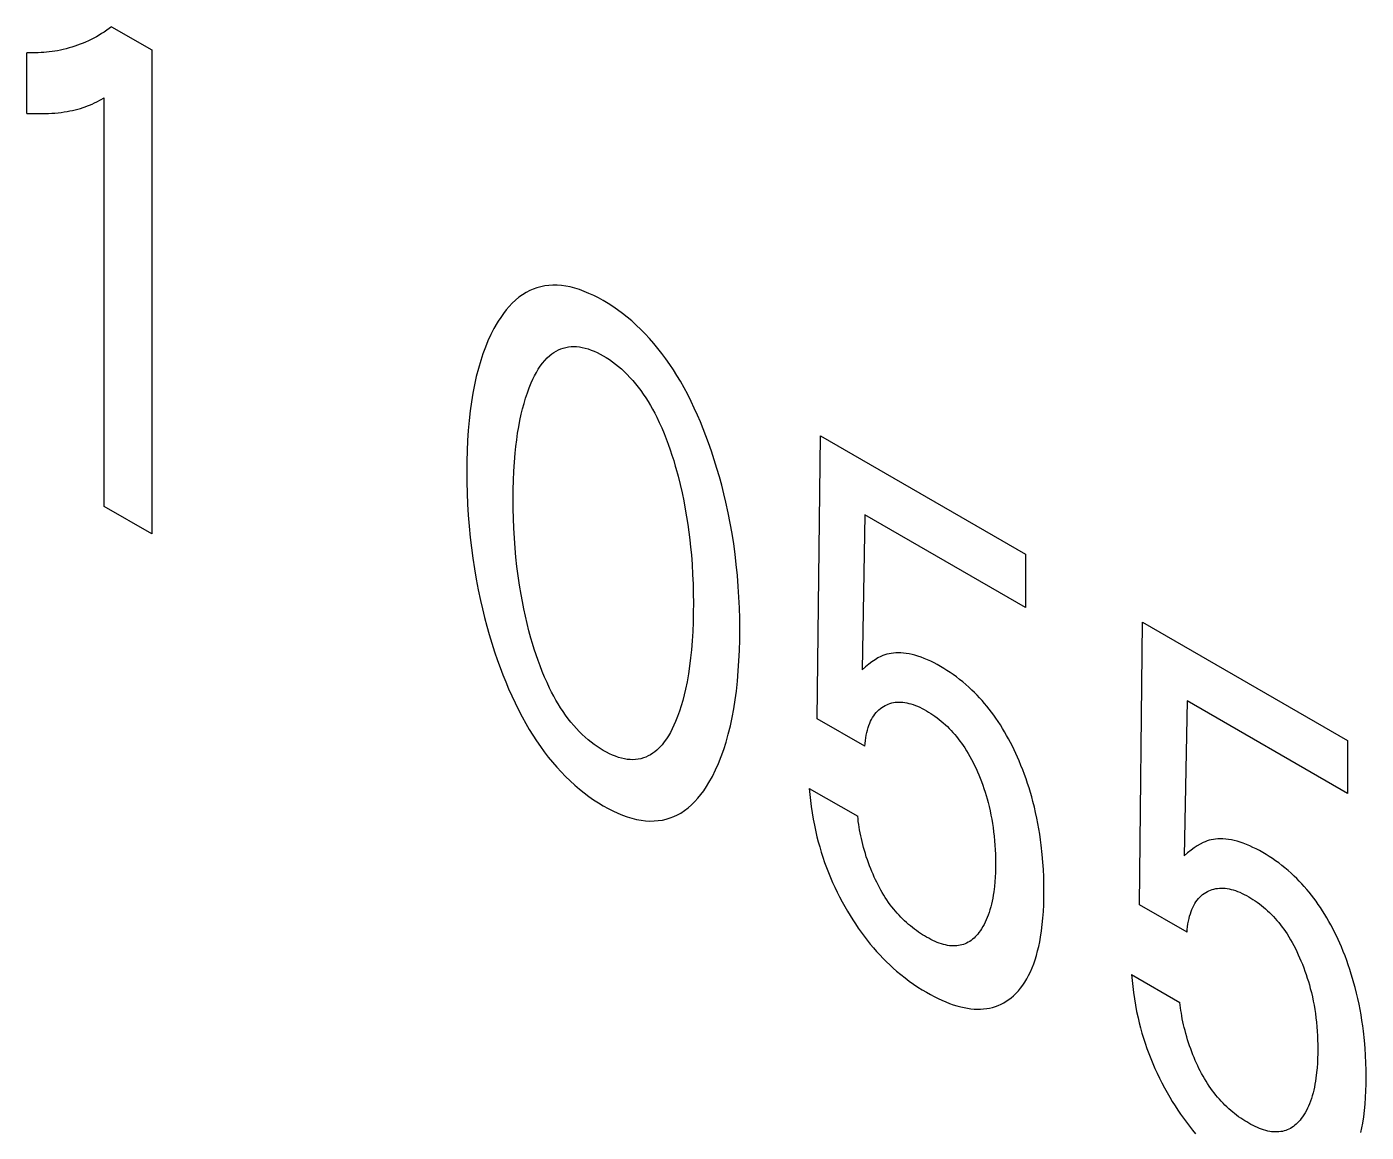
# Model space of a CAD drawing. Extents: x 0 to 420, y 0 to 297.
# Drawn here: x 169.12 to 172.94, y 154.19 to 157.342 of the extents above; entities that cross this region are included whole.
import ezdxf

# ---------------------------------------------------------------- set-up
doc = ezdxf.new("R2010")
doc.units = 0
doc.header["$LTSCALE"] = 23.1
doc.layers.add('40000_ISO', color=7, linetype='CONTINUOUS')

msp = doc.modelspace()

# ---------------------------------------------------------------- linework, layer by layer
at = {"layer": '40000_ISO', "color": 7, "linetype": 'CONTINUOUS'}
for p, q in [((169.3265, 157.3183), (169.3191, 157.314)), ((169.3338, 157.3228), (169.3265, 157.3183)), ((169.3411, 157.3274), (169.3338, 157.3228)), ((169.3482, 157.3322), (169.3411, 157.3274)), ((169.3553, 157.3371), (169.3482, 157.3322)), ((169.3622, 157.3423), (169.3553, 157.3371)), ((169.3622, 157.3423), (169.4767, 157.2762)), ((169.2327, 157.2796), (169.2244, 157.2776)), ((169.2409, 157.2818), (169.2327, 157.2796)), ((169.249, 157.2842), (169.2409, 157.2818)), ((169.257, 157.2867), (169.249, 157.2842)), ((169.265, 157.2895), (169.257, 157.2867)), ((169.2728, 157.2924), (169.265, 157.2895)), ((169.2806, 157.2955), (169.2728, 157.2924)), ((169.2882, 157.2987), (169.2806, 157.2955)), ((169.2961, 157.3023), (169.2882, 157.2987)), ((169.3038, 157.306), (169.2961, 157.3023)), ((169.3115, 157.3099), (169.3038, 157.306)), ((169.3191, 157.314), (169.3115, 157.3099)), ((169.1203, 157.0953), (169.1203, 157.2684)), ((169.1286, 157.2682), (169.1203, 157.2684)), ((169.1367, 157.268), (169.1286, 157.2682)), ((169.1449, 157.2681), (169.1367, 157.268)), ((169.1529, 157.2683), (169.1449, 157.2681)), ((169.1609, 157.2686), (169.1529, 157.2683)), ((169.1689, 157.2691), (169.1609, 157.2686)), ((169.1767, 157.2698), (169.1689, 157.2691)), ((169.1846, 157.2707), (169.1767, 157.2698)), ((169.1923, 157.2717), (169.1846, 157.2707)), ((169.2, 157.2728), (169.1923, 157.2717)), ((169.2076, 157.2741), (169.2, 157.2728)), ((169.2161, 157.2758), (169.2076, 157.2741)), ((169.2244, 157.2776), (169.2161, 157.2758)), ((169.4767, 157.2762), (169.4767, 155.896)), ((169.3131, 157.125), (169.3197, 157.1283)), ((169.3197, 157.1283), (169.3307, 157.1339)), ((169.3307, 157.1339), (169.3414, 157.1398)), ((169.3414, 155.9741), (169.3414, 157.1398)), ((169.1203, 157.0953), (169.1308, 157.095)), ((169.1308, 157.095), (169.1412, 157.0947)), ((169.1412, 157.0947), (169.1515, 157.0946)), ((169.1515, 157.0946), (169.1619, 157.0947)), ((169.1619, 157.0947), (169.1721, 157.0949)), ((169.1721, 157.0949), (169.1823, 157.0952)), ((169.1823, 157.0952), (169.1914, 157.0957)), ((169.1914, 157.0957), (169.2004, 157.0964)), ((169.2004, 157.0964), (169.2094, 157.0972)), ((169.2094, 157.0972), (169.2183, 157.0982)), ((169.2183, 157.0982), (169.2271, 157.0994)), ((169.2271, 157.0994), (169.2358, 157.1008)), ((169.2358, 157.1008), (169.2434, 157.1022)), ((169.2434, 157.1022), (169.251, 157.1038)), ((169.251, 157.1038), (169.2586, 157.1056)), ((169.2586, 157.1056), (169.266, 157.1075)), ((169.266, 157.1075), (169.2734, 157.1096)), ((169.2734, 157.1096), (169.2806, 157.112)), ((169.2806, 157.112), (169.287, 157.1142)), ((169.287, 157.1142), (169.2933, 157.1165)), ((169.2933, 157.1165), (169.2995, 157.119)), ((169.2995, 157.119), (169.3063, 157.1219)), ((169.3063, 157.1219), (169.3131, 157.125)), ((170.5646, 156.5944), (170.5544, 156.59)), ((170.5751, 156.5981), (170.5646, 156.5944)), ((170.5859, 156.601), (170.5751, 156.5981)), ((170.5971, 156.6033), (170.5859, 156.601)), ((170.6085, 156.6048), (170.5971, 156.6033)), ((170.6203, 156.6056), (170.6085, 156.6048)), ((170.6323, 156.6055), (170.6203, 156.6056)), ((170.6446, 156.6046), (170.6323, 156.6055)), ((170.6573, 156.6029), (170.6446, 156.6046)), ((170.6701, 156.6003), (170.6573, 156.6029)), ((170.6832, 156.5969), (170.6701, 156.6003)), ((170.6964, 156.5928), (170.6832, 156.5969)), ((170.7098, 156.5879), (170.6964, 156.5928)), ((170.5047, 156.5544), (170.4958, 156.545)), ((170.514, 156.5631), (170.5047, 156.5544)), ((170.5237, 156.5711), (170.514, 156.5631)), ((170.5339, 156.5784), (170.5237, 156.5711)), ((170.5447, 156.5849), (170.5339, 156.5784)), ((170.5544, 156.59), (170.5447, 156.5849)), ((170.7233, 156.5822), (170.7098, 156.5879)), ((170.7369, 156.5759), (170.7233, 156.5822)), ((170.7505, 156.569), (170.7369, 156.5759)), ((170.7641, 156.5614), (170.7505, 156.569)), ((170.7778, 156.5532), (170.7641, 156.5614)), ((170.4793, 156.5246), (170.4716, 156.5137)), ((170.4873, 156.5351), (170.4793, 156.5246)), ((170.4958, 156.545), (170.4873, 156.5351)), ((170.7914, 156.5444), (170.7778, 156.5532)), ((170.805, 156.5351), (170.7914, 156.5444)), ((170.8186, 156.5251), (170.805, 156.5351)), ((170.832, 156.5145), (170.8186, 156.5251)), ((170.4523, 156.4816), (170.4435, 156.4645)), ((170.4616, 156.498), (170.4523, 156.4816)), ((170.4643, 156.5024), (170.4616, 156.498)), ((170.4716, 156.5137), (170.4643, 156.5024)), ((170.8452, 156.5034), (170.832, 156.5145)), ((170.8583, 156.4917), (170.8452, 156.5034)), ((170.8712, 156.4793), (170.8583, 156.4917)), ((170.8839, 156.4664), (170.8712, 156.4793)), ((170.4354, 156.4468), (170.4279, 156.4285)), ((170.4435, 156.4645), (170.4354, 156.4468)), ((170.8962, 156.4531), (170.8839, 156.4664)), ((170.9083, 156.4393), (170.8962, 156.4531)), ((170.92, 156.425), (170.9083, 156.4393)), ((170.421, 156.4097), (170.4146, 156.3903)), ((170.4279, 156.4285), (170.421, 156.4097)), ((170.6043, 156.3982), (170.6118, 156.405)), ((170.6118, 156.405), (170.6175, 156.4095)), ((170.6175, 156.4095), (170.6236, 156.4137)), ((170.6236, 156.4137), (170.6298, 156.4175)), ((170.6298, 156.4175), (170.6363, 156.4209)), ((170.6363, 156.4209), (170.6431, 156.4238)), ((170.6431, 156.4238), (170.6501, 156.4263)), ((170.6501, 156.4263), (170.6573, 156.4282)), ((170.6573, 156.4282), (170.6647, 156.4296)), ((170.6647, 156.4296), (170.6724, 156.4304)), ((170.6724, 156.4304), (170.6802, 156.4307)), ((170.6802, 156.4307), (170.688, 156.4304)), ((170.688, 156.4304), (170.696, 156.4295)), ((170.696, 156.4295), (170.7042, 156.428)), ((170.7042, 156.428), (170.7125, 156.4261)), ((170.7125, 156.4261), (170.7209, 156.4236)), ((170.7209, 156.4236), (170.7294, 156.4206)), ((170.7294, 156.4206), (170.738, 156.4172)), ((170.738, 156.4172), (170.7467, 156.4132)), ((170.7467, 156.4132), (170.7554, 156.4088)), ((170.7554, 156.4088), (170.7641, 156.404)), ((170.7641, 156.404), (170.7728, 156.3988)), ((170.9315, 156.4102), (170.92, 156.425)), ((170.9427, 156.3951), (170.9315, 156.4102)), ((170.408, 156.3678), (170.4021, 156.3448)), ((170.4146, 156.3903), (170.408, 156.3678)), ((170.5733, 156.3566), (170.5788, 156.3658)), ((170.5788, 156.3658), (170.5846, 156.3747)), ((170.5846, 156.3747), (170.5908, 156.383)), ((170.5908, 156.383), (170.5974, 156.3909)), ((170.5974, 156.3909), (170.6043, 156.3982)), ((170.7728, 156.3988), (170.7815, 156.3931)), ((170.7815, 156.3931), (170.7902, 156.3871)), ((170.7902, 156.3871), (170.7988, 156.3806)), ((170.7988, 156.3806), (170.8073, 156.3737)), ((170.8073, 156.3737), (170.8157, 156.3665)), ((170.8157, 156.3665), (170.824, 156.3589)), ((170.9535, 156.3796), (170.9427, 156.3951)), ((170.964, 156.3638), (170.9535, 156.3796)), ((170.9741, 156.3477), (170.964, 156.3638)), ((170.4021, 156.3448), (170.3969, 156.3212)), ((170.553, 156.3128), (170.5587, 156.3268)), ((170.5587, 156.3268), (170.5633, 156.337)), ((170.5633, 156.337), (170.5682, 156.347)), ((170.5682, 156.347), (170.5733, 156.3566)), ((170.824, 156.3589), (170.8322, 156.3509)), ((170.8322, 156.3509), (170.8402, 156.3425)), ((170.8402, 156.3425), (170.848, 156.3338)), ((170.848, 156.3338), (170.8559, 156.3245)), ((170.8559, 156.3245), (170.8635, 156.3148)), ((170.9839, 156.3314), (170.9741, 156.3477)), ((170.9946, 156.3125), (170.9839, 156.3314)), ((170.3922, 156.2971), (170.3882, 156.2725)), ((170.3969, 156.3212), (170.3922, 156.2971)), ((170.5427, 156.2836), (170.5476, 156.2984)), ((170.5476, 156.2984), (170.553, 156.3128)), ((170.8635, 156.3148), (170.871, 156.3048)), ((170.871, 156.3048), (170.8782, 156.2946)), ((170.8782, 156.2946), (170.8851, 156.2841)), ((171.0048, 156.2934), (170.9946, 156.3125)), ((171.0145, 156.2741), (171.0048, 156.2934)), ((170.3882, 156.2725), (170.3848, 156.2475)), ((170.5301, 156.2372), (170.5339, 156.253)), ((170.5339, 156.253), (170.5381, 156.2685)), ((170.5381, 156.2685), (170.5427, 156.2836)), ((170.8851, 156.2841), (170.8919, 156.2734)), ((170.8919, 156.2734), (170.8984, 156.2625)), ((170.8984, 156.2625), (170.9047, 156.2515)), ((170.9047, 156.2515), (170.9107, 156.2403)), ((171.0237, 156.2547), (171.0145, 156.2741)), ((171.0326, 156.2351), (171.0237, 156.2547)), ((170.3816, 156.2196), (170.3791, 156.1912)), ((170.3848, 156.2475), (170.3816, 156.2196)), ((170.5229, 156.2016), (170.5263, 156.2196)), ((170.5263, 156.2196), (170.5301, 156.2372)), ((170.9107, 156.2403), (170.9165, 156.2291)), ((170.9165, 156.2291), (170.9239, 156.2138)), ((170.9239, 156.2138), (170.9309, 156.1984)), ((171.041, 156.2155), (171.0326, 156.2351)), ((171.049, 156.1957), (171.041, 156.2155)), ((170.3791, 156.1912), (170.3772, 156.1624)), ((170.5172, 156.1647), (170.5199, 156.1833)), ((170.5199, 156.1833), (170.5229, 156.2016)), ((170.9309, 156.1984), (170.9374, 156.1829)), ((170.9374, 156.1829), (170.9436, 156.1674)), ((171.0567, 156.1759), (171.049, 156.1957)), ((171.064, 156.1561), (171.0567, 156.1759)), ((171.3745, 155.3689), (171.3831, 156.1755)), ((171.3831, 156.1755), (171.9678, 155.838)), ((170.3772, 156.1624), (170.3759, 156.1333)), ((170.5129, 156.1268), (170.5149, 156.1459)), ((170.5149, 156.1459), (170.5172, 156.1647)), ((170.9436, 156.1674), (170.9494, 156.1519)), ((170.9494, 156.1519), (170.9549, 156.1363)), ((170.9549, 156.1363), (170.96, 156.1208)), ((171.0725, 156.1318), (171.064, 156.1561)), ((170.3751, 156.1038), (170.3748, 156.074)), ((170.3759, 156.1333), (170.3751, 156.1038)), ((170.5092, 156.0752), (170.5108, 156.1012)), ((170.5108, 156.1012), (170.5129, 156.1268)), ((170.96, 156.1208), (170.9649, 156.1052)), ((170.9649, 156.1052), (170.9695, 156.0897)), ((171.0805, 156.1075), (171.0725, 156.1318)), ((171.0881, 156.0832), (171.0805, 156.1075)), ((170.3748, 156.074), (170.375, 156.0433)), ((170.5081, 156.0489), (170.5092, 156.0752)), ((170.9695, 156.0897), (170.9711, 156.0841)), ((170.9711, 156.0841), (170.9775, 156.0605)), ((170.9775, 156.0605), (170.9834, 156.0369)), ((171.0952, 156.0589), (171.0881, 156.0832)), ((171.1018, 156.0348), (171.0952, 156.0589)), ((170.375, 156.0433), (170.3758, 156.0125)), ((170.5072, 155.9956), (170.5074, 156.0224)), ((170.5074, 156.0224), (170.5081, 156.0489)), ((170.9834, 156.0369), (170.9888, 156.0135)), ((171.1079, 156.0107), (171.1018, 156.0348)), ((170.3758, 156.0125), (170.3771, 155.9813)), ((170.3771, 155.9813), (170.379, 155.9498)), ((170.5074, 155.9681), (170.5072, 155.9956)), ((170.9888, 156.0135), (170.9937, 155.9902)), ((170.9937, 155.9902), (170.9981, 155.967)), ((171.1137, 155.9867), (171.1079, 156.0107)), ((171.1202, 155.9567), (171.1137, 155.9867)), ((169.4767, 155.896), (169.3414, 155.9741)), ((170.379, 155.9498), (170.3815, 155.918)), ((170.508, 155.9404), (170.5074, 155.9681)), ((170.9981, 155.967), (171.0019, 155.945)), ((171.0019, 155.945), (171.0053, 155.9231)), ((171.1261, 155.9268), (171.1202, 155.9567)), ((171.5098, 155.9509), (171.5019, 155.5088)), ((171.9678, 155.6865), (171.5098, 155.9509)), ((170.3815, 155.918), (170.3846, 155.886)), ((170.5091, 155.9124), (170.508, 155.9404)), ((170.5107, 155.8842), (170.5091, 155.9124)), ((171.0053, 155.9231), (171.0084, 155.9013)), ((171.1314, 155.8972), (171.1261, 155.9268)), ((170.3846, 155.886), (170.388, 155.8566)), ((170.5128, 155.8558), (170.5107, 155.8842)), ((171.0084, 155.9013), (171.011, 155.8796)), ((171.011, 155.8796), (171.0133, 155.8581)), ((171.136, 155.8677), (171.1314, 155.8972)), ((171.14, 155.8384), (171.136, 155.8677)), ((170.388, 155.8566), (170.392, 155.827)), ((170.5152, 155.8298), (170.5128, 155.8558)), ((170.5181, 155.8035), (170.5152, 155.8298)), ((171.0133, 155.8581), (171.0153, 155.8368)), ((171.0153, 155.8368), (171.0174, 155.8087)), ((171.1435, 155.8094), (171.14, 155.8384)), ((171.9678, 155.838), (171.9678, 155.6865)), ((170.392, 155.827), (170.3965, 155.7971)), ((170.3965, 155.7971), (170.4017, 155.7671)), ((170.5214, 155.7771), (170.5181, 155.8035)), ((171.0174, 155.8087), (171.019, 155.7809)), ((171.1466, 155.7779), (171.1435, 155.8094)), ((170.4017, 155.7671), (170.4075, 155.7368)), ((170.5253, 155.7505), (170.5214, 155.7771)), ((171.019, 155.7809), (171.0202, 155.7533)), ((171.0202, 155.7533), (171.0208, 155.726)), ((171.1491, 155.7466), (171.1466, 155.7779)), ((170.4075, 155.7368), (170.4139, 155.7064)), ((170.5298, 155.7237), (170.5253, 155.7505)), ((170.5336, 155.7032), (170.5298, 155.7237)), ((171.0208, 155.726), (171.021, 155.6989)), ((171.151, 155.7156), (171.1491, 155.7466)), ((171.1524, 155.685), (171.151, 155.7156)), ((170.4139, 155.7064), (170.4195, 155.6822)), ((170.4195, 155.6822), (170.4256, 155.6578)), ((170.5377, 155.6826), (170.5336, 155.7032)), ((170.5422, 155.6619), (170.5377, 155.6826)), ((171.021, 155.6989), (171.0208, 155.6717)), ((171.1532, 155.6546), (171.1524, 155.685)), ((170.4256, 155.6578), (170.4321, 155.6334)), ((170.547, 155.6411), (170.5422, 155.6619)), ((170.5523, 155.6202), (170.547, 155.6411)), ((171.0202, 155.6447), (171.0191, 155.618)), ((171.0208, 155.6717), (171.0202, 155.6447)), ((171.1534, 155.6244), (171.1532, 155.6546)), ((172.2934, 154.8384), (172.302, 155.645)), ((172.302, 155.645), (172.8867, 155.3075)), ((170.4321, 155.6334), (170.4391, 155.609)), ((170.4391, 155.609), (170.4465, 155.5844)), ((170.558, 155.5993), (170.5523, 155.6202)), ((170.5626, 155.5834), (170.558, 155.5993)), ((171.0191, 155.618), (171.0175, 155.5917)), ((171.1532, 155.5942), (171.1534, 155.6244)), ((170.4465, 155.5844), (170.4544, 155.5598)), ((170.5674, 155.5675), (170.5626, 155.5834)), ((170.5726, 155.5516), (170.5674, 155.5675)), ((171.0154, 155.5656), (171.013, 155.5424)), ((171.0175, 155.5917), (171.0154, 155.5656)), ((171.1511, 155.5346), (171.1524, 155.5642)), ((171.1524, 155.5642), (171.1532, 155.5942)), ((170.4544, 155.5598), (170.4628, 155.5352)), ((170.4628, 155.5352), (170.4701, 155.5149)), ((170.5781, 155.5357), (170.5726, 155.5516)), ((170.5839, 155.5198), (170.5781, 155.5357)), ((171.013, 155.5424), (171.0101, 155.5195)), ((171.1492, 155.5054), (171.1511, 155.5346)), ((171.5212, 155.525), (171.5115, 155.5171)), ((171.5301, 155.5315), (171.5212, 155.525)), ((171.5391, 155.5376), (171.5301, 155.5315)), ((171.5472, 155.5424), (171.5391, 155.5376)), ((171.5556, 155.5467), (171.5472, 155.5424)), ((171.5612, 155.5491), (171.5556, 155.5467)), ((171.567, 155.5512), (171.5612, 155.5491)), ((171.5729, 155.553), (171.567, 155.5512)), ((171.5789, 155.5545), (171.5729, 155.553)), ((171.5851, 155.5556), (171.5789, 155.5545)), ((171.5914, 155.5565), (171.5851, 155.5556)), ((171.5979, 155.5571), (171.5914, 155.5565)), ((171.6044, 155.5573), (171.5979, 155.5571)), ((171.6122, 155.5572), (171.6044, 155.5573)), ((171.6201, 155.5566), (171.6122, 155.5572)), ((171.6281, 155.5556), (171.6201, 155.5566)), ((171.6363, 155.5543), (171.6281, 155.5556)), ((171.6445, 155.5525), (171.6363, 155.5543)), ((171.6528, 155.5503), (171.6445, 155.5525)), ((171.6612, 155.5478), (171.6528, 155.5503)), ((171.6703, 155.5447), (171.6612, 155.5478)), ((171.6795, 155.5412), (171.6703, 155.5447)), ((171.6887, 155.5373), (171.6795, 155.5412)), ((171.698, 155.533), (171.6887, 155.5373)), ((171.7073, 155.5284), (171.698, 155.533)), ((171.7166, 155.5234), (171.7073, 155.5284)), ((171.7259, 155.5182), (171.7166, 155.5234)), ((170.4701, 155.5149), (170.4778, 155.4946)), ((170.4778, 155.4946), (170.4859, 155.4744)), ((170.5901, 155.5039), (170.5839, 155.5198)), ((170.5967, 155.4881), (170.5901, 155.5039)), ((170.6037, 155.4723), (170.5967, 155.4881)), ((171.0068, 155.4969), (171.0029, 155.4748)), ((171.0101, 155.5195), (171.0068, 155.4969)), ((171.1467, 155.4766), (171.1492, 155.5054)), ((171.5115, 155.5171), (171.5019, 155.5088)), ((171.735, 155.5128), (171.7259, 155.5182)), ((171.7441, 155.5071), (171.735, 155.5128)), ((171.7532, 155.5012), (171.7441, 155.5071)), ((171.7622, 155.4949), (171.7532, 155.5012)), ((171.7712, 155.4884), (171.7622, 155.4949)), ((171.7802, 155.4815), (171.7712, 155.4884)), ((170.4859, 155.4744), (170.4943, 155.4542)), ((170.4943, 155.4542), (170.5032, 155.4342)), ((170.6111, 155.4566), (170.6037, 155.4723)), ((170.6169, 155.4451), (170.6111, 155.4566)), ((170.9984, 155.4531), (170.9947, 155.437)), ((171.0029, 155.4748), (170.9984, 155.4531)), ((171.1402, 155.4227), (171.1436, 155.4482)), ((171.1436, 155.4482), (171.1467, 155.4766)), ((171.7891, 155.4744), (171.7802, 155.4815)), ((171.7979, 155.4669), (171.7891, 155.4744)), ((171.8067, 155.4591), (171.7979, 155.4669)), ((171.8154, 155.451), (171.8067, 155.4591)), ((171.8227, 155.4439), (171.8154, 155.451)), ((170.5032, 155.4342), (170.5125, 155.4142)), ((170.5125, 155.4142), (170.5223, 155.3944)), ((170.6229, 155.4338), (170.6169, 155.4451)), ((170.6292, 155.4225), (170.6229, 155.4338)), ((170.6357, 155.4114), (170.6292, 155.4225)), ((170.6425, 155.4005), (170.6357, 155.4114)), ((170.9906, 155.4211), (170.9861, 155.4056)), ((170.9947, 155.437), (170.9906, 155.4211)), ((171.1363, 155.3977), (171.1402, 155.4227)), ((171.5678, 155.4069), (171.5723, 155.4091)), ((171.5723, 155.4091), (171.5769, 155.411)), ((171.5769, 155.411), (171.5817, 155.4127)), ((171.5817, 155.4127), (171.5867, 155.4141)), ((171.5867, 155.4141), (171.5917, 155.4152)), ((171.5917, 155.4152), (171.5969, 155.416)), ((171.5969, 155.416), (171.6022, 155.4165)), ((171.6022, 155.4165), (171.6075, 155.4167)), ((171.6075, 155.4167), (171.613, 155.4165)), ((171.613, 155.4165), (171.6186, 155.4161)), ((171.6186, 155.4161), (171.6242, 155.4154)), ((171.6242, 155.4154), (171.6299, 155.4144)), ((171.6299, 155.4144), (171.6357, 155.4131)), ((171.6357, 155.4131), (171.6416, 155.4115)), ((171.6416, 155.4115), (171.6478, 155.4095)), ((171.6478, 155.4095), (171.654, 155.4072)), ((171.8299, 155.4365), (171.8227, 155.4439)), ((171.8371, 155.4289), (171.8299, 155.4365)), ((171.8441, 155.4211), (171.8371, 155.4289)), ((171.8511, 155.4131), (171.8441, 155.4211)), ((171.8579, 155.4049), (171.8511, 155.4131)), ((172.4287, 155.4204), (172.4208, 154.9783)), ((172.8867, 155.156), (172.4287, 155.4204)), ((170.5223, 155.3944), (170.5326, 155.3748)), ((170.5326, 155.3748), (170.5434, 155.3553)), ((170.6495, 155.3898), (170.6425, 155.4005)), ((170.6567, 155.3793), (170.6495, 155.3898)), ((170.6642, 155.3691), (170.6567, 155.3793)), ((170.9759, 155.3757), (170.9702, 155.3613)), ((170.9812, 155.3905), (170.9759, 155.3757)), ((170.9861, 155.4056), (170.9812, 155.3905)), ((171.1265, 155.349), (171.1317, 155.3731)), ((171.1317, 155.3731), (171.1363, 155.3977)), ((171.5291, 155.3674), (171.5321, 155.3727)), ((171.5321, 155.3727), (171.5353, 155.3778)), ((171.5353, 155.3778), (171.5387, 155.3825)), ((171.5387, 155.3825), (171.5423, 155.3868)), ((171.5423, 155.3868), (171.5461, 155.3909)), ((171.5461, 155.3909), (171.55, 155.3946)), ((171.55, 155.3946), (171.5542, 155.3981)), ((171.5542, 155.3981), (171.5586, 155.4013)), ((171.5586, 155.4013), (171.5631, 155.4042)), ((171.5631, 155.4042), (171.5678, 155.4069)), ((171.654, 155.4072), (171.6604, 155.4047)), ((171.6604, 155.4047), (171.6667, 155.4018)), ((171.6667, 155.4018), (171.6731, 155.3987)), ((171.6731, 155.3987), (171.6794, 155.3954)), ((171.6794, 155.3954), (171.6858, 155.3918)), ((171.6858, 155.3918), (171.6919, 155.3882)), ((171.6919, 155.3882), (171.6979, 155.3844)), ((171.6979, 155.3844), (171.704, 155.3805)), ((171.704, 155.3805), (171.71, 155.3763)), ((171.71, 155.3763), (171.716, 155.3719)), ((171.716, 155.3719), (171.722, 155.3673)), ((171.8646, 155.3965), (171.8579, 155.4049)), ((171.8712, 155.3879), (171.8646, 155.3965)), ((171.8776, 155.3792), (171.8712, 155.3879)), ((171.8839, 155.3704), (171.8776, 155.3792)), ((171.89, 155.3614), (171.8839, 155.3704)), ((170.5434, 155.3553), (170.5532, 155.3387)), ((170.5532, 155.3387), (170.5633, 155.3223)), ((170.6719, 155.3592), (170.6642, 155.3691)), ((170.6798, 155.3497), (170.6719, 155.3592)), ((170.6877, 155.3409), (170.6798, 155.3497)), ((170.6957, 155.3324), (170.6877, 155.3409)), ((170.7039, 155.3243), (170.6957, 155.3324)), ((170.9608, 155.3404), (170.9556, 155.3304)), ((170.9656, 155.3507), (170.9608, 155.3404)), ((170.9702, 155.3613), (170.9656, 155.3507)), ((171.1207, 155.3255), (171.1265, 155.349)), ((171.5098, 155.2908), (171.3745, 155.3689)), ((171.5155, 155.3296), (171.5174, 155.3368)), ((171.5174, 155.3368), (171.5194, 155.3438)), ((171.5194, 155.3438), (171.5215, 155.3501)), ((171.5215, 155.3501), (171.5238, 155.3561)), ((171.5238, 155.3561), (171.5264, 155.3619)), ((171.5264, 155.3619), (171.5291, 155.3674)), ((171.722, 155.3673), (171.7279, 155.3625)), ((171.7279, 155.3625), (171.7338, 155.3574)), ((171.7338, 155.3574), (171.7396, 155.3522)), ((171.7396, 155.3522), (171.7453, 155.3468)), ((171.7453, 155.3468), (171.7507, 155.3414)), ((171.7507, 155.3414), (171.756, 155.3359)), ((171.756, 155.3359), (171.7612, 155.3302)), ((171.8964, 155.3517), (171.89, 155.3614)), ((171.9025, 155.3418), (171.8964, 155.3517)), ((171.9085, 155.3319), (171.9025, 155.3418)), ((171.9143, 155.3218), (171.9085, 155.3319)), ((170.5633, 155.3223), (170.5738, 155.3061)), ((170.5738, 155.3061), (170.5847, 155.2903)), ((170.7122, 155.3166), (170.7039, 155.3243)), ((170.7207, 155.3093), (170.7122, 155.3166)), ((170.7292, 155.3023), (170.7207, 155.3093)), ((170.7379, 155.2958), (170.7292, 155.3023)), ((170.7466, 155.2896), (170.7379, 155.2958)), ((170.9316, 155.2947), (170.9246, 155.287)), ((170.9382, 155.3029), (170.9316, 155.2947)), ((170.9444, 155.3117), (170.9382, 155.3029)), ((170.9502, 155.3208), (170.9444, 155.3117)), ((170.9556, 155.3304), (170.9502, 155.3208)), ((171.1077, 155.2818), (171.1143, 155.3025)), ((171.1143, 155.3025), (171.1207, 155.3255)), ((171.5098, 155.2908), (171.5105, 155.2988)), ((171.5105, 155.2988), (171.5114, 155.3067)), ((171.5114, 155.3067), (171.5126, 155.3145)), ((171.5126, 155.3145), (171.5139, 155.3221)), ((171.5139, 155.3221), (171.5155, 155.3296)), ((171.7612, 155.3302), (171.7664, 155.3243)), ((171.7664, 155.3243), (171.7714, 155.3182)), ((171.7714, 155.3182), (171.7763, 155.312)), ((171.7763, 155.312), (171.7812, 155.3057)), ((171.7812, 155.3057), (171.7859, 155.2992)), ((171.7859, 155.2992), (171.7905, 155.2927)), ((171.9199, 155.3117), (171.9143, 155.3218)), ((171.9254, 155.3014), (171.9199, 155.3117)), ((171.9306, 155.2911), (171.9254, 155.3014)), ((172.8867, 155.3075), (172.8867, 155.156)), ((170.5847, 155.2903), (170.5959, 155.2748)), ((170.5959, 155.2748), (170.6074, 155.2597)), ((170.6074, 155.2597), (170.6193, 155.2451)), ((170.7553, 155.2839), (170.7466, 155.2896)), ((170.7641, 155.2786), (170.7553, 155.2839)), ((170.7729, 155.2738), (170.7641, 155.2786)), ((170.7816, 155.2694), (170.7729, 155.2738)), ((170.7903, 155.2655), (170.7816, 155.2694)), ((170.799, 155.262), (170.7903, 155.2655)), ((170.8076, 155.2591), (170.799, 155.262)), ((170.816, 155.2567), (170.8076, 155.2591)), ((170.8244, 155.2548), (170.816, 155.2567)), ((170.8715, 155.2553), (170.864, 155.2537)), ((170.8788, 155.2574), (170.8715, 155.2553)), ((170.8858, 155.26), (170.8788, 155.2574)), ((170.8925, 155.2631), (170.8858, 155.26)), ((170.899, 155.2667), (170.8925, 155.2631)), ((170.9053, 155.2707), (170.899, 155.2667)), ((170.9113, 155.2751), (170.9053, 155.2707)), ((170.9171, 155.2799), (170.9113, 155.2751)), ((170.9246, 155.287), (170.9171, 155.2799)), ((171.0927, 155.242), (171.1005, 155.2616)), ((171.1005, 155.2616), (171.1077, 155.2818)), ((171.7905, 155.2927), (171.7949, 155.286)), ((171.7949, 155.286), (171.8001, 155.2779)), ((171.8001, 155.2779), (171.805, 155.2696)), ((171.805, 155.2696), (171.8098, 155.2613)), ((171.8098, 155.2613), (171.8144, 155.2528)), ((171.9357, 155.2807), (171.9306, 155.2911)), ((171.9406, 155.2702), (171.9357, 155.2807)), ((171.9453, 155.2597), (171.9406, 155.2702)), ((171.9499, 155.2492), (171.9453, 155.2597)), ((170.6193, 155.2451), (170.6314, 155.231)), ((170.6314, 155.231), (170.6438, 155.2174)), ((170.6438, 155.2174), (170.6565, 155.2043)), ((170.8325, 155.2534), (170.8244, 155.2548)), ((170.8406, 155.2526), (170.8325, 155.2534)), ((170.8484, 155.2524), (170.8406, 155.2526)), ((170.8563, 155.2527), (170.8484, 155.2524)), ((170.864, 155.2537), (170.8563, 155.2527)), ((171.0752, 155.2049), (171.0843, 155.2231)), ((171.0843, 155.2231), (171.0927, 155.242)), ((171.8144, 155.2528), (171.8188, 155.2442)), ((171.8188, 155.2442), (171.823, 155.2356)), ((171.823, 155.2356), (171.8271, 155.2269)), ((171.8271, 155.2269), (171.831, 155.2182)), ((171.831, 155.2182), (171.8347, 155.2095)), ((171.9552, 155.2363), (171.9499, 155.2492)), ((171.9603, 155.2234), (171.9552, 155.2363)), ((171.9652, 155.2105), (171.9603, 155.2234)), ((170.6565, 155.2043), (170.6695, 155.1918)), ((170.6695, 155.1918), (170.6826, 155.1799)), ((170.6826, 155.1799), (170.6959, 155.1686)), ((171.0581, 155.1755), (171.0654, 155.1873)), ((171.0654, 155.1873), (171.0752, 155.2049)), ((171.8347, 155.2095), (171.8387, 155.1996)), ((171.8387, 155.1996), (171.8425, 155.1898)), ((171.8425, 155.1898), (171.8461, 155.1799)), ((171.8461, 155.1799), (171.8495, 155.1701)), ((171.9698, 155.1976), (171.9652, 155.2105)), ((171.9741, 155.1847), (171.9698, 155.1976)), ((171.9782, 155.1718), (171.9741, 155.1847)), ((170.6959, 155.1686), (170.7094, 155.1579)), ((170.7094, 155.1579), (170.723, 155.1478)), ((170.723, 155.1478), (170.7366, 155.1384)), ((171.0252, 155.1328), (171.0341, 155.1426)), ((171.0341, 155.1426), (171.0425, 155.1531)), ((171.0425, 155.1531), (171.0505, 155.164)), ((171.0505, 155.164), (171.0581, 155.1755)), ((171.3516, 155.1706), (171.3531, 155.1536)), ((171.3516, 155.1706), (171.4898, 155.0909)), ((171.3531, 155.1536), (171.3549, 155.1363)), ((171.8495, 155.1701), (171.8528, 155.1602)), ((171.8528, 155.1602), (171.8558, 155.1504)), ((171.8558, 155.1504), (171.8587, 155.1406)), ((171.8587, 155.1406), (171.8613, 155.1308)), ((171.9821, 155.1589), (171.9782, 155.1718)), ((171.9858, 155.1461), (171.9821, 155.1589)), ((171.9893, 155.1332), (171.9858, 155.1461)), ((170.7366, 155.1384), (170.7504, 155.1295)), ((170.7504, 155.1295), (170.7641, 155.1212)), ((170.7641, 155.1212), (170.7779, 155.1136)), ((170.7779, 155.1136), (170.7917, 155.1066)), ((170.7917, 155.1066), (170.8054, 155.1002)), ((170.9852, 155.1003), (170.9959, 155.1073)), ((170.9959, 155.1073), (171.0062, 155.115)), ((171.0062, 155.115), (171.0159, 155.1236)), ((171.0159, 155.1236), (171.0252, 155.1328)), ((171.3549, 155.1363), (171.357, 155.1188)), ((171.357, 155.1188), (171.3597, 155.1011)), ((171.8613, 155.1308), (171.8644, 155.1187)), ((171.8644, 155.1187), (171.8672, 155.1066)), ((171.8672, 155.1066), (171.8697, 155.0945)), ((171.9933, 155.1174), (171.9893, 155.1332)), ((171.9969, 155.1017), (171.9933, 155.1174)), ((170.8054, 155.1002), (170.819, 155.0946)), ((170.819, 155.0946), (170.8325, 155.0897)), ((170.8325, 155.0897), (170.8458, 155.0856)), ((170.8458, 155.0856), (170.859, 155.0823)), ((170.859, 155.0823), (170.872, 155.0799)), ((170.872, 155.0799), (170.8847, 155.0783)), ((170.8847, 155.0783), (170.8971, 155.0775)), ((170.8971, 155.0775), (170.9093, 155.0777)), ((170.9093, 155.0777), (170.9211, 155.0786)), ((170.9211, 155.0786), (170.9326, 155.0804)), ((170.9326, 155.0804), (170.9439, 155.0829)), ((170.9439, 155.0829), (170.9547, 155.0862)), ((170.9547, 155.0862), (170.9653, 155.0902)), ((170.9653, 155.0902), (170.9754, 155.0949)), ((170.9754, 155.0949), (170.9852, 155.1003)), ((171.3597, 155.1011), (171.3627, 155.0832)), ((171.3627, 155.0832), (171.3662, 155.0653)), ((171.3662, 155.0653), (171.3701, 155.0471)), ((171.4905, 155.0834), (171.4898, 155.0909)), ((171.4914, 155.0758), (171.4905, 155.0834)), ((171.4924, 155.068), (171.4914, 155.0758)), ((171.4936, 155.0601), (171.4924, 155.068)), ((171.8697, 155.0945), (171.872, 155.0826)), ((171.872, 155.0826), (171.874, 155.0707)), ((171.874, 155.0707), (171.8758, 155.0589)), ((172.0003, 155.0861), (171.9969, 155.1017)), ((172.0033, 155.0705), (172.0003, 155.0861)), ((172.0061, 155.055), (172.0033, 155.0705)), ((171.3701, 155.0471), (171.3735, 155.0327)), ((171.3735, 155.0327), (171.3773, 155.0181)), ((171.4949, 155.0521), (171.4936, 155.0601)), ((171.4965, 155.0439), (171.4949, 155.0521)), ((171.4981, 155.0357), (171.4965, 155.0439)), ((171.5, 155.0273), (171.4981, 155.0357)), ((171.5019, 155.0189), (171.5, 155.0273)), ((171.8758, 155.0589), (171.8773, 155.0471)), ((171.8773, 155.0471), (171.8788, 155.0341)), ((171.8788, 155.0341), (171.88, 155.0212)), ((172.0086, 155.0396), (172.0061, 155.055)), ((172.0109, 155.0243), (172.0086, 155.0396)), ((172.5103, 155.026), (172.504, 155.0251)), ((172.5167, 155.0266), (172.5103, 155.026)), ((172.5233, 155.0268), (172.5167, 155.0266)), ((172.5311, 155.0267), (172.5233, 155.0268)), ((172.539, 155.0261), (172.5311, 155.0267)), ((172.547, 155.0251), (172.539, 155.0261)), ((171.3773, 155.0181), (171.3813, 155.0035)), ((171.3813, 155.0035), (171.3857, 154.9889)), ((171.3857, 154.9889), (171.3904, 154.9743)), ((171.5041, 155.0103), (171.5019, 155.0189)), ((171.5064, 155.0018), (171.5041, 155.0103)), ((171.5088, 154.9931), (171.5064, 155.0018)), ((171.5114, 154.9845), (171.5088, 154.9931)), ((171.88, 155.0212), (171.881, 155.0085)), ((171.881, 155.0085), (171.8817, 154.9958)), ((171.8817, 154.9958), (171.8822, 154.9832)), ((172.0129, 155.0091), (172.0109, 155.0243)), ((172.0159, 154.982), (172.0129, 155.0091)), ((172.4401, 154.9945), (172.4303, 154.9866)), ((172.4489, 155.001), (172.4401, 154.9945)), ((172.458, 155.0071), (172.4489, 155.001)), ((172.4661, 155.0119), (172.458, 155.0071)), ((172.4745, 155.0162), (172.4661, 155.0119)), ((172.4801, 155.0186), (172.4745, 155.0162)), ((172.4858, 155.0207), (172.4801, 155.0186)), ((172.4917, 155.0225), (172.4858, 155.0207)), ((172.4978, 155.024), (172.4917, 155.0225)), ((172.504, 155.0251), (172.4978, 155.024)), ((172.5551, 155.0238), (172.547, 155.0251)), ((172.5634, 155.022), (172.5551, 155.0238)), ((172.5717, 155.0198), (172.5634, 155.022)), ((172.5801, 155.0173), (172.5717, 155.0198)), ((172.5892, 155.0142), (172.5801, 155.0173)), ((172.5984, 155.0107), (172.5892, 155.0142)), ((172.6076, 155.0068), (172.5984, 155.0107)), ((172.6168, 155.0025), (172.6076, 155.0068)), ((172.6261, 154.9979), (172.6168, 155.0025)), ((172.6355, 154.993), (172.6261, 154.9979)), ((172.6448, 154.9877), (172.6355, 154.993)), ((171.3904, 154.9743), (171.3954, 154.9597)), ((171.3954, 154.9597), (171.4007, 154.9451)), ((171.5142, 154.9758), (171.5114, 154.9845)), ((171.5171, 154.9671), (171.5142, 154.9758)), ((171.5202, 154.9584), (171.5171, 154.9671)), ((171.5234, 154.9497), (171.5202, 154.9584)), ((171.5268, 154.941), (171.5234, 154.9497)), ((171.8822, 154.9832), (171.8825, 154.9708)), ((171.8825, 154.9708), (171.8826, 154.9585)), ((171.8826, 154.9585), (171.8825, 154.9447)), ((172.0177, 154.9605), (172.0159, 154.982)), ((172.0191, 154.9392), (172.0177, 154.9605)), ((172.4303, 154.9866), (172.4208, 154.9783)), ((172.6539, 154.9823), (172.6448, 154.9877)), ((172.663, 154.9766), (172.6539, 154.9823)), ((172.672, 154.9707), (172.663, 154.9766)), ((172.6811, 154.9644), (172.672, 154.9707)), ((172.6901, 154.9579), (172.6811, 154.9644)), ((172.6991, 154.951), (172.6901, 154.9579)), ((172.708, 154.9439), (172.6991, 154.951)), ((171.4007, 154.9451), (171.4064, 154.9305)), ((171.4064, 154.9305), (171.4121, 154.9165)), ((171.4121, 154.9165), (171.4182, 154.9025)), ((171.53, 154.9333), (171.5268, 154.941)), ((171.5333, 154.9256), (171.53, 154.9333)), ((171.5367, 154.9179), (171.5333, 154.9256)), ((171.5402, 154.9103), (171.5367, 154.9179)), ((171.8815, 154.9176), (171.8806, 154.9043)), ((171.8822, 154.931), (171.8815, 154.9176)), ((171.8825, 154.9447), (171.8822, 154.931)), ((172.0201, 154.9182), (172.0191, 154.9392)), ((172.0206, 154.8974), (172.0201, 154.9182)), ((172.7168, 154.9364), (172.708, 154.9439)), ((172.7256, 154.9286), (172.7168, 154.9364)), ((172.7342, 154.9205), (172.7256, 154.9286)), ((172.7416, 154.9134), (172.7342, 154.9205)), ((172.7488, 154.906), (172.7416, 154.9134)), ((171.4182, 154.9025), (171.4245, 154.8886)), ((171.4245, 154.8886), (171.4311, 154.8748)), ((171.4311, 154.8748), (171.4381, 154.8611)), ((171.5439, 154.9028), (171.5402, 154.9103)), ((171.5477, 154.8953), (171.5439, 154.9028)), ((171.5516, 154.8879), (171.5477, 154.8953)), ((171.5556, 154.8806), (171.5516, 154.8879)), ((171.5597, 154.8734), (171.5556, 154.8806)), ((171.564, 154.8663), (171.5597, 154.8734)), ((171.8774, 154.8752), (171.8761, 154.8663)), ((171.8794, 154.8912), (171.8774, 154.8752)), ((171.8806, 154.9043), (171.8794, 154.8912)), ((172.0208, 154.8768), (172.0206, 154.8974)), ((172.0206, 154.8574), (172.0208, 154.8768)), ((172.4774, 154.8708), (172.4819, 154.8737)), ((172.4819, 154.8737), (172.4866, 154.8764)), ((172.4866, 154.8764), (172.4912, 154.8786)), ((172.4912, 154.8786), (172.4958, 154.8805)), ((172.4958, 154.8805), (172.5006, 154.8822)), ((172.5006, 154.8822), (172.5055, 154.8836)), ((172.5055, 154.8836), (172.5106, 154.8847)), ((172.5106, 154.8847), (172.5158, 154.8855)), ((172.5158, 154.8855), (172.5211, 154.886)), ((172.5211, 154.886), (172.5264, 154.8862)), ((172.5264, 154.8862), (172.5319, 154.8861)), ((172.5319, 154.8861), (172.5374, 154.8856)), ((172.5374, 154.8856), (172.5431, 154.8849)), ((172.5431, 154.8849), (172.5488, 154.8839)), ((172.5488, 154.8839), (172.5546, 154.8826)), ((172.5546, 154.8826), (172.5604, 154.881)), ((172.5604, 154.881), (172.5666, 154.879)), ((172.5666, 154.879), (172.5729, 154.8767)), ((172.5729, 154.8767), (172.5792, 154.8742)), ((172.5792, 154.8742), (172.5856, 154.8713)), ((172.7559, 154.8984), (172.7488, 154.906)), ((172.763, 154.8906), (172.7559, 154.8984)), ((172.7699, 154.8826), (172.763, 154.8906)), ((172.7768, 154.8744), (172.7699, 154.8826)), ((172.7835, 154.866), (172.7768, 154.8744)), ((171.4381, 154.8611), (171.4453, 154.8474)), ((171.4453, 154.8474), (171.4527, 154.8339)), ((171.5684, 154.8593), (171.564, 154.8663)), ((171.5729, 154.8524), (171.5684, 154.8593)), ((171.5775, 154.8456), (171.5729, 154.8524)), ((171.5823, 154.839), (171.5775, 154.8456)), ((171.5872, 154.8326), (171.5823, 154.839)), ((171.871, 154.8407), (171.869, 154.8324)), ((171.8729, 154.8491), (171.871, 154.8407)), ((171.8746, 154.8576), (171.8729, 154.8491)), ((171.8761, 154.8663), (171.8746, 154.8576)), ((172.0191, 154.8193), (172.02, 154.8382)), ((172.02, 154.8382), (172.0206, 154.8574)), ((172.4287, 154.7603), (172.2934, 154.8384)), ((172.4453, 154.8314), (172.448, 154.8369)), ((172.448, 154.8369), (172.451, 154.8422)), ((172.451, 154.8422), (172.4542, 154.8473)), ((172.4542, 154.8473), (172.4576, 154.852)), ((172.4576, 154.852), (172.4612, 154.8563)), ((172.4612, 154.8563), (172.4649, 154.8604)), ((172.4649, 154.8604), (172.4689, 154.8641)), ((172.4689, 154.8641), (172.4731, 154.8676)), ((172.4731, 154.8676), (172.4774, 154.8708)), ((172.5856, 154.8713), (172.5919, 154.8682)), ((172.5919, 154.8682), (172.5983, 154.8649)), ((172.5983, 154.8649), (172.6047, 154.8613)), ((172.6047, 154.8613), (172.6108, 154.8577)), ((172.6108, 154.8577), (172.6168, 154.8539)), ((172.6168, 154.8539), (172.6228, 154.85)), ((172.6228, 154.85), (172.6289, 154.8458)), ((172.6289, 154.8458), (172.6349, 154.8414)), ((172.6349, 154.8414), (172.6408, 154.8368)), ((172.6408, 154.8368), (172.6467, 154.832)), ((172.79, 154.8574), (172.7835, 154.866)), ((172.7965, 154.8487), (172.79, 154.8574)), ((172.8028, 154.8399), (172.7965, 154.8487)), ((172.8089, 154.8309), (172.8028, 154.8399)), ((171.4527, 154.8339), (171.4604, 154.8205)), ((171.4604, 154.8205), (171.4679, 154.8082)), ((171.4679, 154.8082), (171.4755, 154.796)), ((171.5922, 154.8262), (171.5872, 154.8326)), ((171.5971, 154.8203), (171.5922, 154.8262)), ((171.6022, 154.8145), (171.5971, 154.8203)), ((171.6074, 154.8088), (171.6022, 154.8145)), ((171.6126, 154.8033), (171.6074, 154.8088)), ((171.618, 154.798), (171.6126, 154.8033)), ((171.6234, 154.7928), (171.618, 154.798)), ((171.859, 154.802), (171.8562, 154.7953)), ((171.8617, 154.8088), (171.859, 154.802)), ((171.8643, 154.8165), (171.8617, 154.8088)), ((171.8667, 154.8244), (171.8643, 154.8165)), ((171.869, 154.8324), (171.8667, 154.8244)), ((172.016, 154.7823), (172.0178, 154.8007)), ((172.0178, 154.8007), (172.0191, 154.8193)), ((172.4328, 154.7916), (172.4344, 154.7991)), ((172.4344, 154.7991), (172.4362, 154.8063)), ((172.4362, 154.8063), (172.4383, 154.8133)), ((172.4383, 154.8133), (172.4404, 154.8196)), ((172.4404, 154.8196), (172.4427, 154.8256)), ((172.4427, 154.8256), (172.4453, 154.8314)), ((172.6467, 154.832), (172.6526, 154.827)), ((172.6526, 154.827), (172.6584, 154.8217)), ((172.6584, 154.8217), (172.6642, 154.8163)), ((172.6642, 154.8163), (172.6696, 154.8109)), ((172.6696, 154.8109), (172.6749, 154.8054)), ((172.6749, 154.8054), (172.6801, 154.7997)), ((172.6801, 154.7997), (172.6852, 154.7938)), ((172.8152, 154.8212), (172.8089, 154.8309)), ((172.8214, 154.8113), (172.8152, 154.8212)), ((172.8274, 154.8014), (172.8214, 154.8113)), ((172.8332, 154.7913), (172.8274, 154.8014)), ((171.4755, 154.796), (171.4833, 154.7839)), ((171.4833, 154.7839), (171.4914, 154.772)), ((171.4914, 154.772), (171.4997, 154.7604)), ((171.4997, 154.7604), (171.5081, 154.7489)), ((171.6289, 154.7877), (171.6234, 154.7928)), ((171.6344, 154.7829), (171.6289, 154.7877)), ((171.64, 154.7782), (171.6344, 154.7829)), ((171.6457, 154.7736), (171.64, 154.7782)), ((171.6514, 154.7693), (171.6457, 154.7736)), ((171.6571, 154.765), (171.6514, 154.7693)), ((171.6628, 154.761), (171.6571, 154.765)), ((171.6686, 154.7571), (171.6628, 154.761)), ((171.8354, 154.7595), (171.8321, 154.7553)), ((171.8394, 154.7649), (171.8354, 154.7595)), ((171.8431, 154.7705), (171.8394, 154.7649)), ((171.8467, 154.7764), (171.8431, 154.7705)), ((171.8501, 154.7825), (171.8467, 154.7764)), ((171.8532, 154.7888), (171.8501, 154.7825)), ((171.8562, 154.7953), (171.8532, 154.7888)), ((172.0111, 154.7466), (172.0138, 154.7643)), ((172.0138, 154.7643), (172.016, 154.7823)), ((172.4287, 154.7603), (172.4294, 154.7683)), ((172.4294, 154.7683), (172.4303, 154.7762)), ((172.4303, 154.7762), (172.4314, 154.784)), ((172.4314, 154.784), (172.4328, 154.7916)), ((172.6852, 154.7938), (172.6903, 154.7877)), ((172.6903, 154.7877), (172.6952, 154.7815)), ((172.6952, 154.7815), (172.7, 154.7752)), ((172.7, 154.7752), (172.7048, 154.7688)), ((172.7048, 154.7688), (172.7093, 154.7622)), ((172.7093, 154.7622), (172.7138, 154.7555)), ((172.8388, 154.7812), (172.8332, 154.7913)), ((172.8442, 154.7709), (172.8388, 154.7812)), ((172.8495, 154.7606), (172.8442, 154.7709)), ((172.8546, 154.7502), (172.8495, 154.7606)), ((171.5081, 154.7489), (171.5167, 154.7377)), ((171.5167, 154.7377), (171.5255, 154.7267)), ((171.5255, 154.7267), (171.5345, 154.716)), ((171.6743, 154.7534), (171.6686, 154.7571)), ((171.6801, 154.7499), (171.6743, 154.7534)), ((171.6858, 154.7465), (171.6801, 154.7499)), ((171.692, 154.7431), (171.6858, 154.7465)), ((171.6981, 154.7398), (171.692, 154.7431)), ((171.7042, 154.7368), (171.6981, 154.7398)), ((171.7103, 154.7341), (171.7042, 154.7368)), ((171.7163, 154.7315), (171.7103, 154.7341)), ((171.7223, 154.7293), (171.7163, 154.7315)), ((171.7282, 154.7273), (171.7223, 154.7293)), ((171.7341, 154.7255), (171.7282, 154.7273)), ((171.74, 154.7241), (171.7341, 154.7255)), ((171.7457, 154.7229), (171.74, 154.7241)), ((171.7511, 154.7221), (171.7457, 154.7229)), ((171.7565, 154.7216), (171.7511, 154.7221)), ((171.7617, 154.7214), (171.7565, 154.7216)), ((171.7669, 154.7214), (171.7617, 154.7214)), ((171.7719, 154.7217), (171.7669, 154.7214)), ((171.7769, 154.7223), (171.7719, 154.7217)), ((171.7818, 154.7231), (171.7769, 154.7223)), ((171.7865, 154.7243), (171.7818, 154.7231)), ((171.7911, 154.7256), (171.7865, 154.7243)), ((171.7956, 154.7273), (171.7911, 154.7256)), ((171.8003, 154.7294), (171.7956, 154.7273)), ((171.8048, 154.7317), (171.8003, 154.7294)), ((171.8091, 154.7344), (171.8048, 154.7317)), ((171.8133, 154.7373), (171.8091, 154.7344)), ((171.8174, 154.7405), (171.8133, 154.7373)), ((171.8213, 154.7439), (171.8174, 154.7405)), ((171.825, 154.7475), (171.8213, 154.7439)), ((171.8286, 154.7513), (171.825, 154.7475)), ((171.8321, 154.7553), (171.8286, 154.7513)), ((172.0058, 154.72), (172.0086, 154.7332)), ((172.0086, 154.7332), (172.0111, 154.7466)), ((172.7138, 154.7555), (172.719, 154.7474)), ((172.719, 154.7474), (172.7239, 154.7391)), ((172.7239, 154.7391), (172.7287, 154.7308)), ((172.7287, 154.7308), (172.7332, 154.7223)), ((172.7332, 154.7223), (172.7377, 154.7137)), ((172.8595, 154.7397), (172.8546, 154.7502)), ((172.8642, 154.7292), (172.8595, 154.7397)), ((172.8688, 154.7187), (172.8642, 154.7292)), ((171.5345, 154.716), (171.5435, 154.7057)), ((171.5435, 154.7057), (171.5528, 154.6956)), ((171.5528, 154.6956), (171.5621, 154.6857)), ((171.5621, 154.6857), (171.5716, 154.6762)), ((171.9955, 154.6821), (171.9993, 154.6944)), ((171.9993, 154.6944), (172.0027, 154.707)), ((172.0027, 154.707), (172.0058, 154.72)), ((172.7377, 154.7137), (172.7419, 154.7051)), ((172.7419, 154.7051), (172.7459, 154.6964)), ((172.7459, 154.6964), (172.7498, 154.6877)), ((172.7498, 154.6877), (172.7536, 154.679)), ((172.8741, 154.7058), (172.8688, 154.7187)), ((172.8792, 154.6929), (172.8741, 154.7058)), ((172.884, 154.68), (172.8792, 154.6929)), ((171.5716, 154.6762), (171.5812, 154.667)), ((171.5812, 154.667), (171.5909, 154.6581)), ((171.5909, 154.6581), (171.6007, 154.6495)), ((171.6007, 154.6495), (171.6127, 154.6395)), ((171.9771, 154.6373), (171.982, 154.6473)), ((171.982, 154.6473), (171.9869, 154.6585)), ((171.9869, 154.6585), (171.9914, 154.6701)), ((171.9914, 154.6701), (171.9955, 154.6821)), ((172.7536, 154.679), (172.7576, 154.6691)), ((172.7576, 154.6691), (172.7614, 154.6593)), ((172.7614, 154.6593), (172.765, 154.6494)), ((172.765, 154.6494), (172.7684, 154.6396)), ((172.8886, 154.6671), (172.884, 154.68)), ((172.893, 154.6542), (172.8886, 154.6671)), ((172.8971, 154.6413), (172.893, 154.6542)), ((171.6127, 154.6395), (171.6247, 154.63)), ((171.6247, 154.63), (171.6368, 154.6209)), ((171.6368, 154.6209), (171.649, 154.6123)), ((171.649, 154.6123), (171.6613, 154.6041)), ((171.9542, 154.6013), (171.9605, 154.6097)), ((171.9605, 154.6097), (171.9663, 154.6185)), ((171.9663, 154.6185), (171.9719, 154.6277)), ((171.9719, 154.6277), (171.9771, 154.6373)), ((172.2705, 154.6401), (172.2719, 154.6231)), ((172.2705, 154.6401), (172.4086, 154.5604)), ((172.2719, 154.6231), (172.2737, 154.6058)), ((172.7684, 154.6396), (172.7716, 154.6297)), ((172.7716, 154.6297), (172.7747, 154.6199)), ((172.7747, 154.6199), (172.7775, 154.6101)), ((172.7775, 154.6101), (172.7802, 154.6003)), ((172.901, 154.6284), (172.8971, 154.6413)), ((172.9047, 154.6156), (172.901, 154.6284)), ((172.9081, 154.6027), (172.9047, 154.6156)), ((171.6613, 154.6041), (171.6736, 154.5964)), ((171.6736, 154.5964), (171.6858, 154.5891)), ((171.6858, 154.5891), (171.6968, 154.5829)), ((171.6968, 154.5829), (171.7078, 154.5771)), ((171.7078, 154.5771), (171.7187, 154.5716)), ((171.7187, 154.5716), (171.7296, 154.5665)), ((171.9131, 154.5634), (171.9202, 154.5682)), ((171.9202, 154.5682), (171.9269, 154.5734)), ((171.9269, 154.5734), (171.9335, 154.5789)), ((171.9335, 154.5789), (171.9407, 154.5859)), ((171.9407, 154.5859), (171.9477, 154.5934)), ((171.9477, 154.5934), (171.9542, 154.6013)), ((172.2737, 154.6058), (172.2759, 154.5883)), ((172.2759, 154.5883), (172.2785, 154.5706)), ((172.2785, 154.5706), (172.2816, 154.5527)), ((172.7802, 154.6003), (172.7833, 154.5882)), ((172.7833, 154.5882), (172.7861, 154.5761)), ((172.7861, 154.5761), (172.7886, 154.564)), ((172.9121, 154.5869), (172.9081, 154.6027)), ((172.9158, 154.5712), (172.9121, 154.5869)), ((172.9191, 154.5556), (172.9158, 154.5712)), ((171.7296, 154.5665), (171.7405, 154.5618)), ((171.7405, 154.5618), (171.7513, 154.5576)), ((171.7513, 154.5576), (171.7621, 154.5538)), ((171.7621, 154.5538), (171.7727, 154.5504)), ((171.7727, 154.5504), (171.7833, 154.5476)), ((171.7833, 154.5476), (171.793, 154.5454)), ((171.793, 154.5454), (171.8026, 154.5436)), ((171.8026, 154.5436), (171.8121, 154.5423)), ((171.8121, 154.5423), (171.8215, 154.5415)), ((171.8215, 154.5415), (171.8307, 154.5411)), ((171.8307, 154.5411), (171.8398, 154.5411)), ((171.8398, 154.5411), (171.8487, 154.5417)), ((171.8487, 154.5417), (171.8574, 154.5427)), ((171.8574, 154.5427), (171.8659, 154.5442)), ((171.8659, 154.5442), (171.8743, 154.5462)), ((171.8743, 154.5462), (171.8826, 154.5487)), ((171.8826, 154.5487), (171.8906, 154.5517)), ((171.8906, 154.5517), (171.8983, 154.5552)), ((171.8983, 154.5552), (171.9059, 154.5591)), ((171.9059, 154.5591), (171.9131, 154.5634)), ((172.2816, 154.5527), (172.285, 154.5348)), ((172.285, 154.5348), (172.289, 154.5167)), ((172.4093, 154.5529), (172.4086, 154.5604)), ((172.4102, 154.5453), (172.4093, 154.5529)), ((172.4113, 154.5375), (172.4102, 154.5453)), ((172.4125, 154.5296), (172.4113, 154.5375)), ((172.4138, 154.5216), (172.4125, 154.5296)), ((172.7886, 154.564), (172.7908, 154.5521)), ((172.7908, 154.5521), (172.7929, 154.5402)), ((172.7929, 154.5402), (172.7946, 154.5284)), ((172.9222, 154.54), (172.9191, 154.5556)), ((172.925, 154.5245), (172.9222, 154.54)), ((172.289, 154.5167), (172.2924, 154.5022)), ((172.2924, 154.5022), (172.2962, 154.4876)), ((172.4153, 154.5134), (172.4138, 154.5216)), ((172.417, 154.5052), (172.4153, 154.5134)), ((172.4188, 154.4968), (172.417, 154.5052)), ((172.4208, 154.4884), (172.4188, 154.4968)), ((172.7946, 154.5284), (172.7962, 154.5166)), ((172.7962, 154.5166), (172.7977, 154.5036)), ((172.7977, 154.5036), (172.7989, 154.4907)), ((172.9275, 154.5091), (172.925, 154.5245)), ((172.9298, 154.4938), (172.9275, 154.5091)), ((172.9318, 154.4786), (172.9298, 154.4938)), ((172.2962, 154.4876), (172.3002, 154.473)), ((172.3002, 154.473), (172.3046, 154.4584)), ((172.3046, 154.4584), (172.3092, 154.4438)), ((172.423, 154.4798), (172.4208, 154.4884)), ((172.4252, 154.4713), (172.423, 154.4798)), ((172.4277, 154.4626), (172.4252, 154.4713)), ((172.4303, 154.454), (172.4277, 154.4626)), ((172.4331, 154.4453), (172.4303, 154.454)), ((172.7989, 154.4907), (172.7999, 154.478)), ((172.7999, 154.478), (172.8006, 154.4653)), ((172.8006, 154.4653), (172.8011, 154.4527)), ((172.9347, 154.4515), (172.9318, 154.4786)), ((172.3092, 154.4438), (172.3142, 154.4292)), ((172.3142, 154.4292), (172.3196, 154.4146)), ((172.436, 154.4366), (172.4331, 154.4453)), ((172.4391, 154.4279), (172.436, 154.4366)), ((172.4423, 154.4192), (172.4391, 154.4279)), ((172.4457, 154.4105), (172.4423, 154.4192)), ((172.8011, 154.4527), (172.8014, 154.4403)), ((172.8014, 154.4403), (172.8015, 154.428)), ((172.8015, 154.428), (172.8014, 154.4142)), ((172.9366, 154.43), (172.9347, 154.4515)), ((172.938, 154.4088), (172.9366, 154.43)), ((172.3196, 154.4146), (172.3252, 154.4)), ((172.3252, 154.4), (172.331, 154.386)), ((172.331, 154.386), (172.337, 154.372)), ((172.4488, 154.4028), (172.4457, 154.4105)), ((172.4521, 154.3951), (172.4488, 154.4028)), ((172.4555, 154.3874), (172.4521, 154.3951)), ((172.4591, 154.3798), (172.4555, 154.3874)), ((172.4627, 154.3723), (172.4591, 154.3798)), ((172.8004, 154.3871), (172.7995, 154.3738)), ((172.801, 154.4005), (172.8004, 154.3871)), ((172.8014, 154.4142), (172.801, 154.4005)), ((172.9389, 154.3877), (172.938, 154.4088)), ((172.9395, 154.3669), (172.9389, 154.3877)), ((172.337, 154.372), (172.3434, 154.3581)), ((172.3434, 154.3581), (172.35, 154.3443)), ((172.35, 154.3443), (172.3569, 154.3306)), ((172.4665, 154.3648), (172.4627, 154.3723)), ((172.4704, 154.3574), (172.4665, 154.3648)), ((172.4745, 154.3501), (172.4704, 154.3574)), ((172.4786, 154.3429), (172.4745, 154.3501)), ((172.4829, 154.3358), (172.4786, 154.3429)), ((172.7963, 154.3447), (172.7949, 154.3358)), ((172.7982, 154.3607), (172.7963, 154.3447)), ((172.7995, 154.3738), (172.7982, 154.3607)), ((172.9394, 154.3269), (172.9396, 154.3463)), ((172.9396, 154.3463), (172.9395, 154.3669)), ((172.3569, 154.3306), (172.3641, 154.3169)), ((172.3641, 154.3169), (172.3716, 154.3034)), ((172.3716, 154.3034), (172.3793, 154.2901)), ((172.4873, 154.3288), (172.4829, 154.3358)), ((172.4918, 154.3219), (172.4873, 154.3288)), ((172.4964, 154.3151), (172.4918, 154.3219)), ((172.5012, 154.3085), (172.4964, 154.3151)), ((172.506, 154.3021), (172.5012, 154.3085)), ((172.511, 154.2957), (172.506, 154.3021)), ((172.7879, 154.302), (172.7856, 154.2939)), ((172.7899, 154.3102), (172.7879, 154.302)), ((172.7918, 154.3186), (172.7899, 154.3102)), ((172.7934, 154.3271), (172.7918, 154.3186)), ((172.7949, 154.3358), (172.7934, 154.3271)), ((172.938, 154.2888), (172.9389, 154.3077)), ((172.9389, 154.3077), (172.9394, 154.3269)), ((172.3793, 154.2901), (172.3867, 154.2777)), ((172.3867, 154.2777), (172.3944, 154.2655)), ((172.3944, 154.2655), (172.4022, 154.2534)), ((172.516, 154.2898), (172.511, 154.2957)), ((172.5211, 154.284), (172.516, 154.2898)), ((172.5262, 154.2783), (172.5211, 154.284)), ((172.5315, 154.2728), (172.5262, 154.2783)), ((172.5368, 154.2675), (172.5315, 154.2728)), ((172.5423, 154.2623), (172.5368, 154.2675)), ((172.5477, 154.2572), (172.5423, 154.2623)), ((172.7751, 154.2648), (172.7721, 154.2583)), ((172.7779, 154.2715), (172.7751, 154.2648)), ((172.7805, 154.2783), (172.7779, 154.2715)), ((172.7832, 154.286), (172.7805, 154.2783)), ((172.7856, 154.2939), (172.7832, 154.286)), ((172.9349, 154.2518), (172.9366, 154.2702)), ((172.9366, 154.2702), (172.938, 154.2888)), ((172.4022, 154.2534), (172.4103, 154.2415)), ((172.4103, 154.2415), (172.4185, 154.2299)), ((172.4185, 154.2299), (172.427, 154.2184)), ((172.5533, 154.2524), (172.5477, 154.2572)), ((172.5589, 154.2477), (172.5533, 154.2524)), ((172.5645, 154.2431), (172.5589, 154.2477)), ((172.5702, 154.2388), (172.5645, 154.2431)), ((172.5759, 154.2345), (172.5702, 154.2388)), ((172.5817, 154.2305), (172.5759, 154.2345)), ((172.5874, 154.2266), (172.5817, 154.2305)), ((172.5932, 154.2229), (172.5874, 154.2266)), ((172.7509, 154.2248), (172.7475, 154.2208)), ((172.7543, 154.229), (172.7509, 154.2248)), ((172.7582, 154.2344), (172.7543, 154.229)), ((172.762, 154.24), (172.7582, 154.2344)), ((172.7656, 154.2459), (172.762, 154.24)), ((172.7689, 154.252), (172.7656, 154.2459)), ((172.7721, 154.2583), (172.7689, 154.252)), ((172.9299, 154.2161), (172.9326, 154.2338)), ((172.9326, 154.2338), (172.9349, 154.2518)), ((172.427, 154.2184), (172.4356, 154.2072)), ((172.4356, 154.2072), (172.4444, 154.1962)), ((172.4444, 154.1962), (172.4533, 154.1855)), ((172.599, 154.2194), (172.5932, 154.2229)), ((172.6047, 154.216), (172.599, 154.2194)), ((172.6109, 154.2126), (172.6047, 154.216)), ((172.617, 154.2093), (172.6109, 154.2126)), ((172.6231, 154.2063), (172.617, 154.2093)), ((172.6292, 154.2036), (172.6231, 154.2063)), ((172.6352, 154.2011), (172.6292, 154.2036)), ((172.6412, 154.1988), (172.6352, 154.2011)), ((172.6471, 154.1968), (172.6412, 154.1988)), ((172.653, 154.195), (172.6471, 154.1968)), ((172.6588, 154.1936), (172.653, 154.195)), ((172.6646, 154.1925), (172.6588, 154.1936)), ((172.67, 154.1917), (172.6646, 154.1925)), ((172.6753, 154.1911), (172.67, 154.1917)), ((172.6806, 154.1909), (172.6753, 154.1911)), ((172.6857, 154.1909), (172.6806, 154.1909)), ((172.6908, 154.1912), (172.6857, 154.1909)), ((172.6958, 154.1918), (172.6908, 154.1912)), ((172.7006, 154.1926), (172.6958, 154.1918)), ((172.7054, 154.1938), (172.7006, 154.1926)), ((172.71, 154.1951), (172.7054, 154.1938)), ((172.7144, 154.1968), (172.71, 154.1951)), ((172.7191, 154.1989), (172.7144, 154.1968)), ((172.7236, 154.2012), (172.7191, 154.1989)), ((172.728, 154.2039), (172.7236, 154.2012)), ((172.7322, 154.2068), (172.728, 154.2039)), ((172.7362, 154.21), (172.7322, 154.2068)), ((172.7401, 154.2134), (172.7362, 154.21)), ((172.7439, 154.217), (172.7401, 154.2134)), ((172.7475, 154.2208), (172.7439, 154.217)), ((172.9247, 154.1895), (172.9275, 154.2027)), ((172.9275, 154.2027), (172.9299, 154.2161))]:
    msp.add_line(p, q, dxfattribs=at)

doc.saveas('drawing.dxf')
